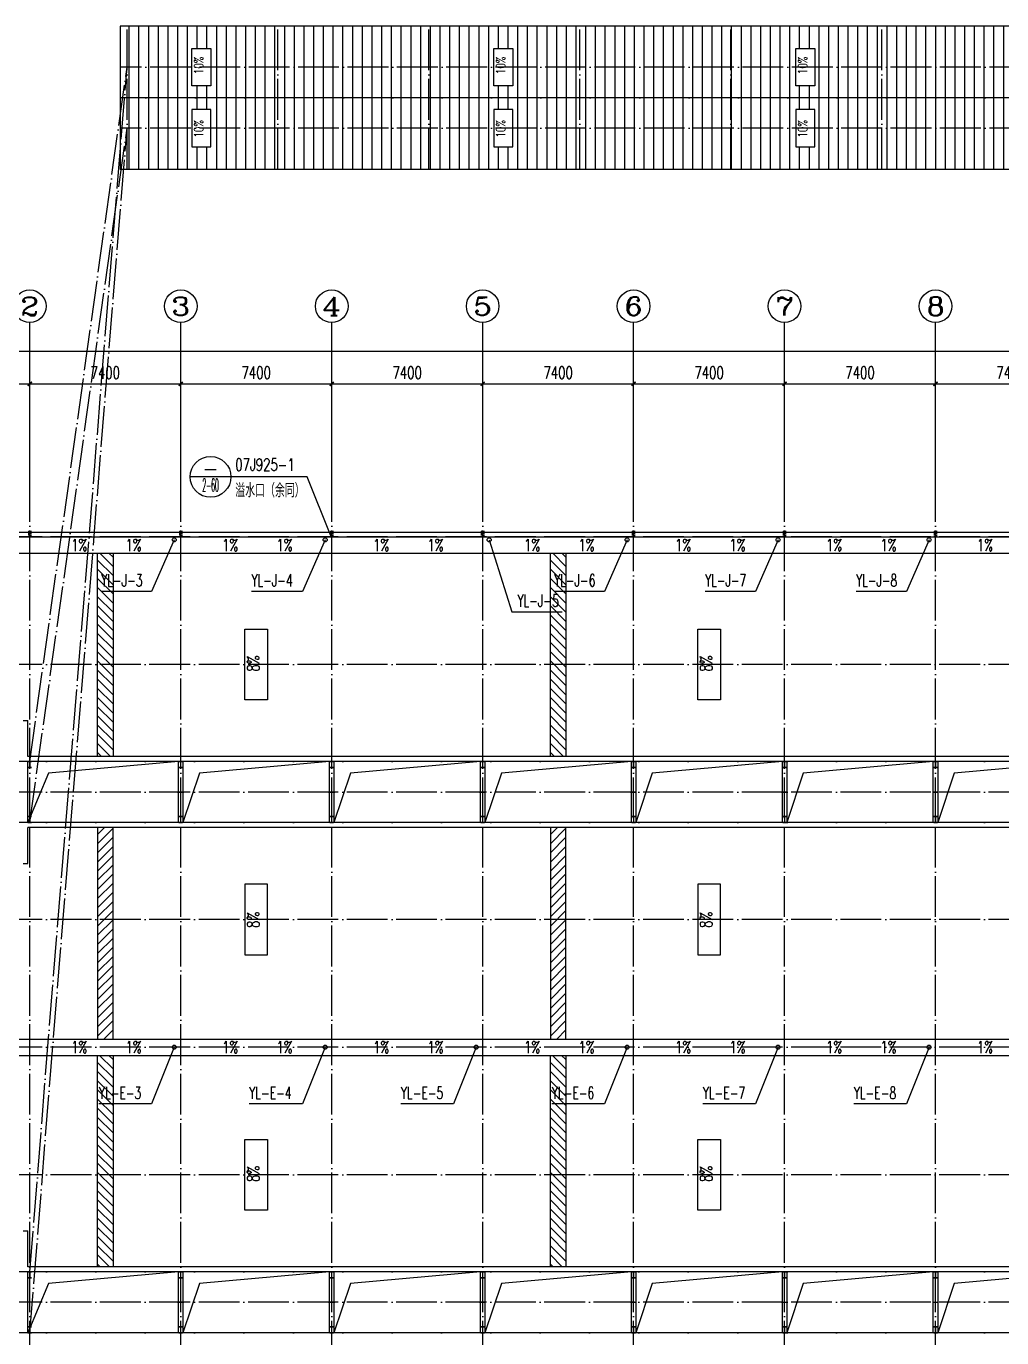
# Model space of a CAD drawing. Extents: x 13158459 to 15902229, y -1299598 to 28366.
# Drawn here: x 13923834 to 13971654, y -526480 to -462223 of the extents above; entities that cross this region are included whole.
import ezdxf
from ezdxf.enums import TextEntityAlignment as Align

# ---------------------------------------------------------------- set-up
doc = ezdxf.new("R2010")
doc.units = 0
doc.header["$LTSCALE"] = 1000
doc.header["$MEASUREMENT"] = 0
doc.linetypes.add('DASH', pattern=[0.35, 0.25, -0.1])
doc.linetypes.add('DOTE', pattern=[2.42, 2, -0.2, 0.02, -0.2])
for name, color, linetype in [('AXIS', 3, 'Continuous'), ('AXIS_TEXT', 7, 'Continuous'), ('COLUMN', 2, 'Continuous'), ('DIM_IDEN', 3, 'Continuous'), ('DIM_SYMB', 3, 'Continuous'), ('DIM_雨水', 3, 'Continuous'), ('DOTE', 8, 'DOTE'), ('PUB_DIM', 3, 'Continuous'), ('PUB_TEXT', 7, 'Continuous'), ('TWT_TEXT', 7, 'Continuous'), ('VPIPE-雨水', 4, 'Continuous'), ('WALL-PARAPET', 6, 'Continuous'), ('填充', 251, 'Continuous'), ('采光带', 4, 'Continuous')]:
    doc.layers.add(name, color=color, linetype=linetype)
doc.styles.add('_TCH_AXIS', font='COMPLEX', dxfattribs={"bigfont": 'GBCBIG'})
doc.styles.add('_TCH_DIM', font='SIMPLEX', dxfattribs={"bigfont": 'GBCBIG'})
doc.styles.add('_TCH_DIM_T3', font='SIMPLEX', dxfattribs={"width": 0.705882, "bigfont": 'GBCBIG'})
doc.styles.add('_TCH_LABEL', font='COMPLEX', dxfattribs={"bigfont": 'GBCBIG'})
doc.styles.add('_TWT_SERIAL', font='COMPLEX', dxfattribs={"width": 0.8, "height": 3, "bigfont": 'HZTXT'})
doc.styles.add('COMPLEX', font='COMPLEX')
doc.dimstyles.new('_TCH_ARCH&&200', dxfattribs={"dimtxt": 595, "dimasz": 200, "dimexe": 500, "dimexo": 600, "dimgap": 252.5, "dimtad": 1, "dimdec": 0, "dimzin": 0, "dimdsep": 46, "dimtxsty": '_TCH_DIM_T3', "dimblk": 'ARCHTICK', "dimcen": 0.09, "dimclrt": 7, "dimazin": 2, "dimtfac": 1, "dimtdec": 0, "dimtix": 1, "dimtmove": 2, "dimatfit": 3, "dimfxl": 0, "dimtolj": 1, "dimtzin": 0, "dimarcsym": 0})

# ---------------------------------------------------------------- blocks, each defined once
blk = doc.blocks.new('A$C0FCD69EC')
at = {"layer": 'COLUMN'}
blk.add_hatch(color=256, dxfattribs=at).paths.add_polyline_path([(300, 180), (294, 180), (294, 94), (6, 94), (6, 180), (0, 180), (0, 0), (6, 0), (6, 86), (294, 86), (294, 0), (300, 0)])
blk.add_lwpolyline([(300, 0), (294, 0), (294, 86), (6, 86), (6, 0), (0, 0), (0, 180), (6, 180), (6, 94), (294, 94), (294, 180), (300, 180)], close=True, dxfattribs=at)
blk = doc.blocks.new('A$C22C4548D')
blk.add_line((0, 10), (300, 10))
blk.add_lwpolyline([(30, 20), (270, 20), (270, 0), (30, 0)], close=True)
blk = doc.blocks.new('_AXISO')
blk.add_circle((0, 0), 0.5)
at = {"layer": 'AXIS_TEXT', "style": 'COMPLEX', "width": 1.041667}
blk.add_attdef('A', text='', height=0.56, dxfattribs=at).set_placement((-0.25, -0.28), (0.25, -0.28), align=Align.FIT)
blk = doc.blocks.new('_ArchTick')
at = {"color": 0, "linetype": 'ByBlock', "const_width": 0.4}
blk.add_lwpolyline([(-0.5, -0.5), (0.5, 0.5)], dxfattribs=at)
blk = doc.blocks.new('*D310')
at = {"layer": 'AXIS', "color": 0, "lineweight": -2}
for p, q in [((13916368, -484143), (13916368, -477643)), ((14079648, -484143), (14079648, -477643)), ((13916368, -478143), (14079648, -478143))]:
    blk.add_line(p, q, dxfattribs=at)
at = {"layer": 'Defpoints', "color": 0}
for p in [(14079648, -478143), (13916368, -484743), (14079648, -484743)]:
    blk.add_point(p, dxfattribs=at)
at = {"layer": 'AXIS', "color": 0, "lineweight": -2, "xscale": 200, "yscale": 200, "zscale": 200, "rotation": 180}
blk.add_blockref('_ArchTick', (13916368, -478143), dxfattribs=at)
at = {"layer": 'AXIS', "color": 0, "lineweight": -2, "xscale": 200, "yscale": 200, "zscale": 200}
blk.add_blockref('_ArchTick', (14079648, -478143), dxfattribs=at)
at = {"layer": 'AXIS', "color": 7, "insert": (13998008, -477593), "char_height": 595, "attachment_point": 5, "style": '_TCH_DIM_T3'}
blk.add_mtext('\\A1;163280', dxfattribs=at)
blk = doc.blocks.new('*D312')
at = {"layer": 'AXIS', "color": 0, "lineweight": -2}
for p, q in [((13916608, -484143), (13916608, -479243)), ((13924008, -484143), (13924008, -479243)), ((13916608, -479743), (13924008, -479743))]:
    blk.add_line(p, q, dxfattribs=at)
at = {"layer": 'Defpoints', "color": 0}
for p in [(13924008, -479743), (13916608, -484743), (13924008, -484743)]:
    blk.add_point(p, dxfattribs=at)
at = {"layer": 'AXIS', "color": 0, "lineweight": -2, "xscale": 200, "yscale": 200, "zscale": 200, "rotation": 180}
blk.add_blockref('_ArchTick', (13916608, -479743), dxfattribs=at)
at = {"layer": 'AXIS', "color": 0, "lineweight": -2, "xscale": 200, "yscale": 200, "zscale": 200}
blk.add_blockref('_ArchTick', (13924008, -479743), dxfattribs=at)
at = {"layer": 'AXIS', "color": 7, "insert": (13920308, -479193), "char_height": 595, "attachment_point": 5, "style": '_TCH_DIM_T3'}
blk.add_mtext('\\A1;7400', dxfattribs=at)
blk = doc.blocks.new('*D313')
at = {"layer": 'AXIS', "color": 0, "lineweight": -2}
for p, q in [((13924008, -484143), (13924008, -479243)), ((13931408, -484143), (13931408, -479243)), ((13924008, -479743), (13931408, -479743))]:
    blk.add_line(p, q, dxfattribs=at)
at = {"layer": 'Defpoints', "color": 0}
for p in [(13931408, -479743), (13924008, -484743), (13931408, -484743)]:
    blk.add_point(p, dxfattribs=at)
at = {"layer": 'AXIS', "color": 0, "lineweight": -2, "xscale": 200, "yscale": 200, "zscale": 200, "rotation": 180}
blk.add_blockref('_ArchTick', (13924008, -479743), dxfattribs=at)
at = {"layer": 'AXIS', "color": 0, "lineweight": -2, "xscale": 200, "yscale": 200, "zscale": 200}
blk.add_blockref('_ArchTick', (13931408, -479743), dxfattribs=at)
at = {"layer": 'AXIS', "color": 7, "insert": (13927708, -479193), "char_height": 595, "attachment_point": 5, "style": '_TCH_DIM_T3'}
blk.add_mtext('\\A1;7400', dxfattribs=at)
blk = doc.blocks.new('*D314')
at = {"layer": 'AXIS', "color": 0, "lineweight": -2}
for p, q in [((13931408, -484143), (13931408, -479243)), ((13938808, -484143), (13938808, -479243)), ((13931408, -479743), (13938808, -479743))]:
    blk.add_line(p, q, dxfattribs=at)
at = {"layer": 'Defpoints', "color": 0}
for p in [(13938808, -479743), (13931408, -484743), (13938808, -484743)]:
    blk.add_point(p, dxfattribs=at)
at = {"layer": 'AXIS', "color": 0, "lineweight": -2, "xscale": 200, "yscale": 200, "zscale": 200, "rotation": 180}
blk.add_blockref('_ArchTick', (13931408, -479743), dxfattribs=at)
at = {"layer": 'AXIS', "color": 0, "lineweight": -2, "xscale": 200, "yscale": 200, "zscale": 200}
blk.add_blockref('_ArchTick', (13938808, -479743), dxfattribs=at)
at = {"layer": 'AXIS', "color": 7, "insert": (13935108, -479193), "char_height": 595, "attachment_point": 5, "style": '_TCH_DIM_T3'}
blk.add_mtext('\\A1;7400', dxfattribs=at)
blk = doc.blocks.new('*D315')
at = {"layer": 'AXIS', "color": 0, "lineweight": -2}
for p, q in [((13938808, -484143), (13938808, -479243)), ((13946208, -484143), (13946208, -479243)), ((13938808, -479743), (13946208, -479743))]:
    blk.add_line(p, q, dxfattribs=at)
at = {"layer": 'Defpoints', "color": 0}
for p in [(13946208, -479743), (13938808, -484743), (13946208, -484743)]:
    blk.add_point(p, dxfattribs=at)
at = {"layer": 'AXIS', "color": 0, "lineweight": -2, "xscale": 200, "yscale": 200, "zscale": 200, "rotation": 180}
blk.add_blockref('_ArchTick', (13938808, -479743), dxfattribs=at)
at = {"layer": 'AXIS', "color": 0, "lineweight": -2, "xscale": 200, "yscale": 200, "zscale": 200}
blk.add_blockref('_ArchTick', (13946208, -479743), dxfattribs=at)
at = {"layer": 'AXIS', "color": 7, "insert": (13942508, -479193), "char_height": 595, "attachment_point": 5, "style": '_TCH_DIM_T3'}
blk.add_mtext('\\A1;7400', dxfattribs=at)
blk = doc.blocks.new('*D316')
at = {"layer": 'AXIS', "color": 0, "lineweight": -2}
for p, q in [((13946208, -484143), (13946208, -479243)), ((13953608, -484143), (13953608, -479243)), ((13946208, -479743), (13953608, -479743))]:
    blk.add_line(p, q, dxfattribs=at)
at = {"layer": 'Defpoints', "color": 0}
for p in [(13953608, -479743), (13946208, -484743), (13953608, -484743)]:
    blk.add_point(p, dxfattribs=at)
at = {"layer": 'AXIS', "color": 0, "lineweight": -2, "xscale": 200, "yscale": 200, "zscale": 200, "rotation": 180}
blk.add_blockref('_ArchTick', (13946208, -479743), dxfattribs=at)
at = {"layer": 'AXIS', "color": 0, "lineweight": -2, "xscale": 200, "yscale": 200, "zscale": 200}
blk.add_blockref('_ArchTick', (13953608, -479743), dxfattribs=at)
at = {"layer": 'AXIS', "color": 7, "insert": (13949908, -479193), "char_height": 595, "attachment_point": 5, "style": '_TCH_DIM_T3'}
blk.add_mtext('\\A1;7400', dxfattribs=at)
blk = doc.blocks.new('*D317')
at = {"layer": 'AXIS', "color": 0, "lineweight": -2}
for p, q in [((13953608, -484143), (13953608, -479243)), ((13961008, -484143), (13961008, -479243)), ((13953608, -479743), (13961008, -479743))]:
    blk.add_line(p, q, dxfattribs=at)
at = {"layer": 'Defpoints', "color": 0}
for p in [(13961008, -479743), (13953608, -484743), (13961008, -484743)]:
    blk.add_point(p, dxfattribs=at)
at = {"layer": 'AXIS', "color": 0, "lineweight": -2, "xscale": 200, "yscale": 200, "zscale": 200, "rotation": 180}
blk.add_blockref('_ArchTick', (13953608, -479743), dxfattribs=at)
at = {"layer": 'AXIS', "color": 0, "lineweight": -2, "xscale": 200, "yscale": 200, "zscale": 200}
blk.add_blockref('_ArchTick', (13961008, -479743), dxfattribs=at)
at = {"layer": 'AXIS', "color": 7, "insert": (13957308, -479193), "char_height": 595, "attachment_point": 5, "style": '_TCH_DIM_T3'}
blk.add_mtext('\\A1;7400', dxfattribs=at)
blk = doc.blocks.new('*D318')
at = {"layer": 'AXIS', "color": 0, "lineweight": -2}
for p, q in [((13961008, -484143), (13961008, -479243)), ((13968408, -484143), (13968408, -479243)), ((13961008, -479743), (13968408, -479743))]:
    blk.add_line(p, q, dxfattribs=at)
at = {"layer": 'Defpoints', "color": 0}
for p in [(13968408, -479743), (13961008, -484743), (13968408, -484743)]:
    blk.add_point(p, dxfattribs=at)
at = {"layer": 'AXIS', "color": 0, "lineweight": -2, "xscale": 200, "yscale": 200, "zscale": 200, "rotation": 180}
blk.add_blockref('_ArchTick', (13961008, -479743), dxfattribs=at)
at = {"layer": 'AXIS', "color": 0, "lineweight": -2, "xscale": 200, "yscale": 200, "zscale": 200}
blk.add_blockref('_ArchTick', (13968408, -479743), dxfattribs=at)
at = {"layer": 'AXIS', "color": 7, "insert": (13964708, -479193), "char_height": 595, "attachment_point": 5, "style": '_TCH_DIM_T3'}
blk.add_mtext('\\A1;7400', dxfattribs=at)
blk = doc.blocks.new('*D319')
at = {"layer": 'AXIS', "color": 0, "lineweight": -2}
for p, q in [((13968408, -484143), (13968408, -479243)), ((13975808, -484143), (13975808, -479243)), ((13968408, -479743), (13975808, -479743))]:
    blk.add_line(p, q, dxfattribs=at)
at = {"layer": 'Defpoints', "color": 0}
for p in [(13975808, -479743), (13968408, -484743), (13975808, -484743)]:
    blk.add_point(p, dxfattribs=at)
at = {"layer": 'AXIS', "color": 0, "lineweight": -2, "xscale": 200, "yscale": 200, "zscale": 200, "rotation": 180}
blk.add_blockref('_ArchTick', (13968408, -479743), dxfattribs=at)
at = {"layer": 'AXIS', "color": 0, "lineweight": -2, "xscale": 200, "yscale": 200, "zscale": 200}
blk.add_blockref('_ArchTick', (13975808, -479743), dxfattribs=at)
at = {"layer": 'AXIS', "color": 7, "insert": (13972108, -479193), "char_height": 595, "attachment_point": 5, "style": '_TCH_DIM_T3'}
blk.add_mtext('\\A1;7400', dxfattribs=at)

msp = doc.modelspace()

# ---------------------------------------------------------------- hatches: boundary and pattern name
at = {"layer": '填充', "ltscale": 0.5}
h = msp.add_hatch(dxfattribs=at)
h.set_pattern_fill('ANSI31', color=256, scale=300, angle=45, style=0)
h.set_pattern_definition([(90, (0, 0), (-476.25, 9e-14), [])])
h.paths.add_polyline_path([(14077105, -462222.9), (13928445, -462222.9), (13928445, -465722.9), (14077105, -465722.9)])
h.paths.add_polyline_path([(13977291.5, -465135.4), (13976358.5, -465135.4), (13976358.5, -463310.4), (13977291.5, -463310.4)], flags=16)
h.paths.add_polyline_path([(13991158.5, -463310.4), (13992091.5, -463310.4), (13992091.5, -465135.4), (13991158.5, -465135.4)], flags=16)
h.paths.add_polyline_path([(13962491.5, -465135.4), (13961558.5, -465135.4), (13961558.5, -463310.4), (13962491.5, -463310.4)], flags=16)
h.paths.add_polyline_path([(14005958.5, -463310.4), (14006891.5, -463310.4), (14006891.5, -465135.4), (14005958.5, -465135.4)], flags=16)
h.paths.add_polyline_path([(13947691.5, -465135.4), (13946758.5, -465135.4), (13946758.5, -463310.4), (13947691.5, -463310.4)], flags=16)
h.paths.add_polyline_path([(14020758.5, -463310.4), (14021691.5, -463310.4), (14021691.5, -465135.4), (14020758.5, -465135.4)], flags=16)
h.paths.add_polyline_path([(13932891.5, -465135.4), (13931958.5, -465135.4), (13931958.5, -463310.4), (13932891.5, -463310.4)], flags=16)
h.paths.add_polyline_path([(14035558.5, -463310.4), (14036491.5, -463310.4), (14036491.5, -465135.4), (14035558.5, -465135.4)], flags=16)
h.paths.add_polyline_path([(14050358.5, -463310.4), (14051291.5, -463310.4), (14051291.5, -465135.4), (14050358.5, -465135.4)], flags=16)
h.paths.add_polyline_path([(14065158.5, -463310.4), (14066091.5, -463310.4), (14066091.5, -465135.4), (14065158.5, -465135.4)], flags=16)
h.paths.add_polyline_path([(14077105, -465722.9), (13928445, -465722.9), (13928445, -469222.9), (14077105, -469222.9)])
h.paths.add_polyline_path([(13977291.5, -468135.4), (13976358.5, -468135.4), (13976358.5, -466310.4), (13977291.5, -466310.4)], flags=16)
h.paths.add_polyline_path([(13991158.5, -466310.4), (13992091.5, -466310.4), (13992091.5, -468135.4), (13991158.5, -468135.4)], flags=16)
h.paths.add_polyline_path([(13962491.5, -468135.4), (13961558.5, -468135.4), (13961558.5, -466310.4), (13962491.5, -466310.4)], flags=16)
h.paths.add_polyline_path([(14005958.5, -466310.4), (14006891.5, -466310.4), (14006891.5, -468135.4), (14005958.5, -468135.4)], flags=16)
h.paths.add_polyline_path([(13947691.5, -468135.4), (13946758.5, -468135.4), (13946758.5, -466310.4), (13947691.5, -466310.4)], flags=16)
h.paths.add_polyline_path([(14020758.5, -466310.4), (14021691.5, -466310.4), (14021691.5, -468135.4), (14020758.5, -468135.4)], flags=16)
h.paths.add_polyline_path([(13932891.5, -468135.4), (13931958.5, -468135.4), (13931958.5, -466310.4), (13932891.5, -466310.4)], flags=16)
h.paths.add_polyline_path([(14035558.5, -466310.4), (14036491.5, -466310.4), (14036491.5, -468135.4), (14035558.5, -468135.4)], flags=16)
h.paths.add_polyline_path([(14050358.5, -466310.4), (14051291.5, -466310.4), (14051291.5, -468135.4), (14050358.5, -468135.4)], flags=16)
h.paths.add_polyline_path([(14065158.5, -466310.4), (14066091.5, -466310.4), (14066091.5, -468135.4), (14065158.5, -468135.4)], flags=16)
h.paths.add_polyline_path([(13977023.5, -464685.5), (13977023.5, -463652.3), (13976354.2, -463652.3), (13976354.2, -464685.5)], flags=24)
h.paths.add_polyline_path([(13962223.5, -464685.5), (13962223.5, -463652.3), (13961554.2, -463652.3), (13961554.2, -464685.5)], flags=24)
h.paths.add_polyline_path([(13991823.5, -464685.5), (13991823.5, -463652.3), (13991154.2, -463652.3), (13991154.2, -464685.5)], flags=24)
h.paths.add_polyline_path([(14006623.5, -464685.5), (14006623.5, -463652.3), (14005954.2, -463652.3), (14005954.2, -464685.5)], flags=24)
h.paths.add_polyline_path([(13977023.5, -467793.5), (13977023.5, -466760.3), (13976354.2, -466760.3), (13976354.2, -467793.5)], flags=24)
h.paths.add_polyline_path([(13962223.5, -467793.5), (13962223.5, -466760.3), (13961554.2, -466760.3), (13961554.2, -467793.5)], flags=24)
h.paths.add_polyline_path([(13991823.5, -467793.5), (13991823.5, -466760.3), (13991154.2, -466760.3), (13991154.2, -467793.5)], flags=24)
h.paths.add_polyline_path([(14006623.5, -467793.5), (14006623.5, -466760.3), (14005954.2, -466760.3), (14005954.2, -467793.5)], flags=24)
at = {"layer": '采光带'}
h = msp.add_hatch(dxfattribs=at)
h.set_pattern_fill('ANSI31', color=8, scale=200, style=0)
h.set_pattern_definition([(315, (4881139.14, -722835.24), (-224.506403, -224.506403), [])])
h.paths.add_polyline_path([(13928088, -488043.1), (13928088, -498003.1), (13927328, -498003.1), (13927328, -488043.1)])
h = msp.add_hatch(dxfattribs=at)
h.set_pattern_fill('ANSI31', color=8, scale=200, style=0)
h.set_pattern_definition([(315, (4903339.14, -722835.24), (-224.506403, -224.506403), [])])
h.paths.add_polyline_path([(13950288, -488043.1), (13950288, -498003.1), (13949528, -498003.1), (13949528, -488043.1)])
h = msp.add_hatch(dxfattribs=at)
h.set_pattern_fill('ANSI31', color=8, scale=200, style=0)
h.set_pattern_definition([(45, (4881139.14, -274550.9), (-224.506403, 224.506403), [])])
h.paths.add_polyline_path([(13928088, -511843.1), (13928088, -501483.1), (13927328, -501483.1), (13927328, -511843.1)])
h = msp.add_hatch(dxfattribs=at)
h.set_pattern_fill('ANSI31', color=8, scale=200, style=0)
h.set_pattern_definition([(45, (4903339.14, -274550.9), (-224.506403, 224.506403), [])])
h.paths.add_polyline_path([(13950288, -511843.1), (13950288, -501483.1), (13949528, -501483.1), (13949528, -511843.1)])
h = msp.add_hatch(dxfattribs=at)
h.set_pattern_fill('ANSI31', color=8, scale=200, style=0)
h.set_pattern_definition([(315, (4881139.14, -747895.24), (-224.506403, -224.506403), [])])
h.paths.add_polyline_path([(13928088, -512643.1), (13928088, -523003.1), (13927328, -523003.1), (13927328, -512643.1)])
h = msp.add_hatch(dxfattribs=at)
h.set_pattern_fill('ANSI31', color=8, scale=200, style=0)
h.set_pattern_definition([(315, (4903339.14, -747895.24), (-224.506403, -224.506403), [])])
h.paths.add_polyline_path([(13950288, -512643.1), (13950288, -523003.1), (13949528, -523003.1), (13949528, -512643.1)])

# ---------------------------------------------------------------- linework, layer by layer
at = {"ltscale": 0.5}
for p, q in [((13916608, -488043.1), (14079408, -488043.1)), ((13916608, -511843.1), (14079408, -511843.1)), ((13916608, -512643.1), (14079408, -512643.1))]:
    msp.add_line(p, q, dxfattribs=at)
for points in [[(13928445, -469222.9), (14077105, -469222.9), (14077105, -462222.9), (13928445, -462222.9)], [(13934554, -491764.6), (13935661.9, -491764.6), (13935661.9, -495221.6), (13934554, -495221.6)], [(13956754, -491764.6), (13957861.9, -491764.6), (13957861.9, -495221.6), (13956754, -495221.6)], [(13931298, -501243.1), (13931298, -498243.1), (13931518, -498243.1), (13931518, -501243.1)], [(13938698, -501243.1), (13938698, -498243.1), (13938918, -498243.1), (13938918, -501243.1)], [(13946098, -501243.1), (13946098, -498243.1), (13946318, -498243.1), (13946318, -501243.1)], [(13953498, -501243.1), (13953498, -498243.1), (13953718, -498243.1), (13953718, -501243.1)], [(13960898, -501243.1), (13960898, -498243.1), (13961118, -498243.1), (13961118, -501243.1)], [(13968298, -501243.1), (13968298, -498243.1), (13968518, -498243.1), (13968518, -501243.1)], [(13934554, -507721.6), (13935661.9, -507721.6), (13935661.9, -504264.6), (13934554, -504264.6)], [(13956754, -507721.6), (13957861.9, -507721.6), (13957861.9, -504264.6), (13956754, -504264.6)], [(13934554, -516764.6), (13935661.9, -516764.6), (13935661.9, -520221.6), (13934554, -520221.6)], [(13956754, -516764.6), (13957861.9, -516764.6), (13957861.9, -520221.6), (13956754, -520221.6)], [(13931298, -526243.1), (13931298, -523243.1), (13931518, -523243.1), (13931518, -526243.1)], [(13938698, -526243.1), (13938698, -523243.1), (13938918, -523243.1), (13938918, -526243.1)], [(13946098, -526243.1), (13946098, -523243.1), (13946318, -523243.1), (13946318, -526243.1)], [(13953498, -526243.1), (13953498, -523243.1), (13953718, -523243.1), (13953718, -526243.1)], [(13960898, -526243.1), (13960898, -523243.1), (13961118, -523243.1), (13961118, -526243.1)], [(13968298, -526243.1), (13968298, -523243.1), (13968518, -523243.1), (13968518, -526243.1)]]:
    msp.add_lwpolyline(points, close=True)
for points in [[(13932891.5, -465135.4), (13931958.5, -465135.4), (13931958.5, -463310.4), (13932891.5, -463310.4)], [(13947691.5, -465135.4), (13946758.5, -465135.4), (13946758.5, -463310.4), (13947691.5, -463310.4)], [(13962491.5, -465135.4), (13961558.5, -465135.4), (13961558.5, -463310.4), (13962491.5, -463310.4)], [(13932891.5, -466310.4), (13931958.5, -466310.4), (13931958.5, -468135.4), (13932891.5, -468135.4)], [(13947691.5, -466310.4), (13946758.5, -466310.4), (13946758.5, -468135.4), (13947691.5, -468135.4)], [(13962491.5, -466310.4), (13961558.5, -466310.4), (13961558.5, -468135.4), (13962491.5, -468135.4)], [(13916368, -487003.1), (14079648, -487003.1), (14079648, -537483.1), (13916368, -537483.1)], [(13916608, -487243.1), (14079408, -487243.1), (14079408, -537243.1), (13916608, -537243.1)]]:
    msp.add_lwpolyline(points, close=True, dxfattribs=at)
at = {"ltscale": 0.5, "const_width": 50}
msp.add_lwpolyline([(13928445, -465722.9), (14077105, -465722.9)], dxfattribs=at)
at = {"linetype": 'DASH', "ltscale": 0.3}
for points in [[(13924058, -487243.1), (13923958, -487243.1), (13923958, -486943.1), (13924058, -486943.1)], [(13931458, -487243.1), (13931358, -487243.1), (13931358, -486943.1), (13931458, -486943.1)], [(13938858, -487243.1), (13938758, -487243.1), (13938758, -486943.1), (13938858, -486943.1)], [(13946258, -487243.1), (13946158, -487243.1), (13946158, -486943.1), (13946258, -486943.1)], [(13953658, -487243.1), (13953558, -487243.1), (13953558, -486943.1), (13953658, -486943.1)], [(13961058, -487243.1), (13960958, -487243.1), (13960958, -486943.1), (13961058, -486943.1)], [(13968458, -487243.1), (13968358, -487243.1), (13968358, -486943.1), (13968458, -486943.1)]]:
    msp.add_lwpolyline(points, close=True, dxfattribs=at)
for points in [[(13931298, -498243.1), (13924923.9, -498813.7), (13923918, -501243.1)], [(13938698, -498243.1), (13932323.9, -498813.7), (13931518, -501243.1)], [(13946098, -498243.1), (13939723.9, -498813.7), (13938918, -501243.1)], [(13953498, -498243.1), (13947123.9, -498813.7), (13946318, -501243.1)], [(13960898, -498243.1), (13954523.9, -498813.7), (13953718, -501243.1)], [(13968298, -498243.1), (13961923.9, -498813.7), (13961118, -501243.1)], [(13975698, -498243.1), (13969323.9, -498813.7), (13968518, -501243.1)], [(13931298, -523243.1), (13924923.9, -523813.7), (13923918, -526243.1)], [(13938698, -523243.1), (13932323.9, -523813.7), (13931518, -526243.1)], [(13946098, -523243.1), (13939723.9, -523813.7), (13938918, -526243.1)], [(13953498, -523243.1), (13947123.9, -523813.7), (13946318, -526243.1)], [(13960898, -523243.1), (13954523.9, -523813.7), (13953718, -526243.1)], [(13968298, -523243.1), (13961923.9, -523813.7), (13961118, -526243.1)], [(13975698, -523243.1), (13969323.9, -523813.7), (13968518, -526243.1)]]:
    msp.add_lwpolyline(points)
at = {"layer": 'AXIS'}
for p, q in [((13924008, -484743.1), (13924008, -476743.1)), ((13931408, -484743.1), (13931408, -476743.1)), ((13938808, -484743.1), (13938808, -476743.1)), ((13946208, -484743.1), (13946208, -476743.1)), ((13953608, -484743.1), (13953608, -476743.1)), ((13961008, -484743.1), (13961008, -476743.1)), ((13968408, -484743.1), (13968408, -476743.1))]:
    msp.add_line(p, q, dxfattribs=at)
at = {"layer": 'DIM_IDEN', "color": 0}
for p, q in [((13933870.5, -484301.9), (13931870.5, -484301.9)), ((13937600.3, -484301.9), (13933870.5, -484301.9)), ((13938758, -487193.1), (13937600.3, -484301.9))]:
    msp.add_line(p, q, dxfattribs=at)
for centre, radius in [((13932870.5, -484301.9), 1000), ((13938758, -487193.1), 0)]:
    msp.add_circle(centre, radius, dxfattribs=at)
at = {"layer": 'DIM_SYMB'}
for points in [[(13932669.5, -464918.9, 0, 0, 0), (13932669.5, -463868.9, 120, 0, 0), (13932669.5, -463418.9, 0, 0, 0)], [(13947469.5, -464918.9, 0, 0, 0), (13947469.5, -463868.9, 120, 0, 0), (13947469.5, -463418.9, 0, 0, 0)], [(13962269.5, -464918.9, 0, 0, 0), (13962269.5, -463868.9, 120, 0, 0), (13962269.5, -463418.9, 0, 0, 0)], [(13932669.5, -466526.9, 0, 0, 0), (13932669.5, -467576.9, 120, 0, 0), (13932669.5, -468026.9, 0, 0, 0)], [(13947469.5, -466526.9, 0, 0, 0), (13947469.5, -467576.9, 120, 0, 0), (13947469.5, -468026.9, 0, 0, 0)], [(13962269.5, -466526.9, 0, 0, 0), (13962269.5, -467576.9, 120, 0, 0), (13962269.5, -468026.9, 0, 0, 0)], [(13925825.6, -487643.1, 0, 0, 0), (13924910.7, -487643.1, 160, 0, 0), (13924310.7, -487643.1, 0, 0, 0)], [(13929590.4, -487643.1, 0, 0, 0), (13930505.3, -487643.1, 160, 0, 0), (13931105.3, -487643.1, 0, 0, 0)], [(13933225.6, -487643.1, 0, 0, 0), (13932310.7, -487643.1, 160, 0, 0), (13931710.7, -487643.1, 0, 0, 0)], [(13936990.4, -487643.1, 0, 0, 0), (13937905.3, -487643.1, 160, 0, 0), (13938505.3, -487643.1, 0, 0, 0)], [(13940625.6, -487643.1, 0, 0, 0), (13939710.7, -487643.1, 160, 0, 0), (13939110.7, -487643.1, 0, 0, 0)], [(13944390.4, -487643.1, 0, 0, 0), (13945305.3, -487643.1, 160, 0, 0), (13945905.3, -487643.1, 0, 0, 0)], [(13948025.6, -487643.1, 0, 0, 0), (13947110.7, -487643.1, 160, 0, 0), (13946510.7, -487643.1, 0, 0, 0)], [(13951790.4, -487643.1, 0, 0, 0), (13952705.3, -487643.1, 160, 0, 0), (13953305.3, -487643.1, 0, 0, 0)], [(13955425.6, -487643.1, 0, 0, 0), (13954510.7, -487643.1, 160, 0, 0), (13953910.7, -487643.1, 0, 0, 0)], [(13959190.4, -487643.1, 0, 0, 0), (13960105.3, -487643.1, 160, 0, 0), (13960705.3, -487643.1, 0, 0, 0)], [(13962825.6, -487643.1, 0, 0, 0), (13961910.7, -487643.1, 160, 0, 0), (13961310.7, -487643.1, 0, 0, 0)], [(13966590.4, -487643.1, 0, 0, 0), (13967505.3, -487643.1, 160, 0, 0), (13968105.3, -487643.1, 0, 0, 0)], [(13970225.6, -487643.1, 0, 0, 0), (13969310.7, -487643.1, 160, 0, 0), (13968710.7, -487643.1, 0, 0, 0)], [(13925825.6, -512243.1, 0, 0, 0), (13924910.7, -512243.1, 160, 0, 0), (13924310.7, -512243.1, 0, 0, 0)], [(13929590.4, -512243.1, 0, 0, 0), (13930505.3, -512243.1, 160, 0, 0), (13931105.3, -512243.1, 0, 0, 0)], [(13933225.6, -512243.1, 0, 0, 0), (13932310.7, -512243.1, 160, 0, 0), (13931710.7, -512243.1, 0, 0, 0)], [(13936990.4, -512243.1, 0, 0, 0), (13937905.3, -512243.1, 160, 0, 0), (13938505.3, -512243.1, 0, 0, 0)], [(13940625.6, -512243.1, 0, 0, 0), (13939710.7, -512243.1, 160, 0, 0), (13939110.7, -512243.1, 0, 0, 0)], [(13944390.4, -512243.1, 0, 0, 0), (13945305.3, -512243.1, 160, 0, 0), (13945905.3, -512243.1, 0, 0, 0)], [(13948025.6, -512243.1, 0, 0, 0), (13947110.7, -512243.1, 160, 0, 0), (13946510.7, -512243.1, 0, 0, 0)], [(13951790.4, -512243.1, 0, 0, 0), (13952705.3, -512243.1, 160, 0, 0), (13953305.3, -512243.1, 0, 0, 0)], [(13955425.6, -512243.1, 0, 0, 0), (13954510.7, -512243.1, 160, 0, 0), (13953910.7, -512243.1, 0, 0, 0)], [(13959190.4, -512243.1, 0, 0, 0), (13960105.3, -512243.1, 160, 0, 0), (13960705.3, -512243.1, 0, 0, 0)], [(13962825.6, -512243.1, 0, 0, 0), (13961910.7, -512243.1, 160, 0, 0), (13961310.7, -512243.1, 0, 0, 0)], [(13966590.4, -512243.1, 0, 0, 0), (13967505.3, -512243.1, 160, 0, 0), (13968105.3, -512243.1, 0, 0, 0)], [(13970225.6, -512243.1, 0, 0, 0), (13969310.7, -512243.1, 160, 0, 0), (13968710.7, -512243.1, 0, 0, 0)]]:
    msp.add_lwpolyline(points, format="xyseb", dxfattribs=at)
at = {"layer": 'DIM_雨水'}
for p, q in [((13931088.4, -487387.1), (13929978.4, -489915.5)), ((13938488.4, -487387.1), (13937378.4, -489915.5)), ((13946527.5, -487387.1), (13947637.6, -490909.3)), ((13953288.4, -487387.1), (13952178.4, -489915.5)), ((13960688.4, -487387.1), (13959578.4, -489915.5)), ((13968088.4, -487387.1), (13966978.4, -489915.5)), ((13929978.4, -489915.5), (13927508.1, -489915.5)), ((13937378.4, -489915.5), (13934872.2, -489915.5)), ((13952178.4, -489915.5), (13949708.1, -489915.5)), ((13959578.4, -489915.5), (13957108.1, -489915.5)), ((13966978.4, -489915.5), (13964508.1, -489915.5)), ((13947637.6, -490909.3), (13950107.9, -490909.3)), ((13931088.4, -512243.1, 3000), (13929978.4, -515020.2, 3000)), ((13938488.4, -512243.1, 3000), (13937378.4, -515020.2, 3000)), ((13945888.4, -512243.1, 3000), (13944778.4, -515020.2, 3000)), ((13953288.4, -512243.1, 3000), (13952178.4, -515020.2, 3000)), ((13960688.4, -512243.1, 3000), (13959578.4, -515020.2, 3000)), ((13968088.4, -512243.1, 3000), (13966978.4, -515020.2, 3000)), ((13929978.4, -515020.2, 3000), (13927400.3, -515020.2, 3000)), ((13937378.4, -515020.2, 3000), (13934764.2, -515020.2, 3000)), ((13944778.4, -515020.2, 3000), (13942200.3, -515020.2, 3000)), ((13952178.4, -515020.2, 3000), (13949600.3, -515020.2, 3000)), ((13959578.4, -515020.2, 3000), (13957000.3, -515020.2, 3000)), ((13966978.4, -515020.2, 3000), (13964400.3, -515020.2, 3000))]:
    msp.add_line(p, q, dxfattribs=at)
at = {"layer": 'DOTE'}
for p, q in [((13928775, -469222.9), (13928775, -462222.9)), ((13936175, -469222.9), (13936175, -462222.9)), ((13943575, -469222.9), (13943575, -462222.9)), ((13950975, -469222.9), (13950975, -462222.9)), ((13958375, -469222.9), (13958375, -462222.9)), ((13965775, -469222.9), (13965775, -462222.9)), ((13924008, -498243.1), (13928775, -464222.9)), ((13924008, -523243.1), (13928775, -464222.9)), ((14077105, -464222.9), (13928445, -464222.9)), ((14077105, -465722.9), (13928445, -465722.9)), ((13924008, -501243.1), (13928775, -467222.9)), ((13924008, -526243.1), (13928775, -467222.9)), ((14077105, -467222.9), (13928445, -467222.9)), ((13924008, -539743.1), (13924008, -484743.1)), ((13931408, -539743.1), (13931408, -484743.1)), ((13938808, -539743.1), (13938808, -484743.1)), ((13946208, -539743.1), (13946208, -484743.1)), ((13953608, -539743.1), (13953608, -484743.1)), ((13961008, -539743.1), (13961008, -484743.1)), ((13968408, -539743.1), (13968408, -484743.1)), ((14081908, -487243.1), (13914108, -487243.1)), ((14081908, -493493.1), (13914108, -493493.1)), ((14081908, -498243.1), (13914108, -498243.1)), ((14081908, -499743.1), (13914108, -499743.1)), ((14081908, -501243.1), (13914108, -501243.1)), ((14081908, -505993.1), (13914108, -505993.1)), ((14081908, -512243.1), (13914108, -512243.1)), ((14081908, -518493.1), (13914108, -518493.1)), ((14081908, -523243.1), (13914108, -523243.1)), ((14081908, -524743.1), (13914108, -524743.1)), ((14081908, -526243.1), (13914108, -526243.1))]:
    msp.add_line(p, q, dxfattribs=at)
at = {"layer": 'PUB_DIM'}
for points in [[(13935470.2, -494718.1, 0, 0, 0), (13935470.2, -492818.1, 160, 0, 0), (13935470.2, -492218.1, 0, 0, 0)], [(13957670.2, -494718.1, 0, 0, 0), (13957670.2, -492818.1, 160, 0, 0), (13957670.2, -492218.1, 0, 0, 0)], [(13935470.2, -504768.1, 0, 0, 0), (13935470.2, -506668.1, 160, 0, 0), (13935470.2, -507268.1, 0, 0, 0)], [(13957670.2, -504768.1, 0, 0, 0), (13957670.2, -506668.1, 160, 0, 0), (13957670.2, -507268.1, 0, 0, 0)], [(13935470.2, -519718.1, 0, 0, 0), (13935470.2, -517818.1, 160, 0, 0), (13935470.2, -517218.1, 0, 0, 0)], [(13957670.2, -519718.1, 0, 0, 0), (13957670.2, -517818.1, 160, 0, 0), (13957670.2, -517218.1, 0, 0, 0)]]:
    msp.add_lwpolyline(points, format="xyseb", dxfattribs=at)
at = {"layer": 'VPIPE-雨水', "linetype": 'Continuous'}
for centre in [(13931088.4, -487387.1), (13938488.4, -487387.1), (13946527.5, -487387.1), (13953288.4, -487387.1), (13960688.4, -487387.1), (13968088.4, -487387.1), (13931088.4, -512243.1), (13938488.4, -512243.1), (13945888.4, -512243.1), (13953288.4, -512243.1), (13960688.4, -512243.1), (13968088.4, -512243.1)]:
    msp.add_circle(centre, 100, dxfattribs=at)
at = {"layer": 'WALL-PARAPET'}
for p, q in [((13923678, -496243.1), (13923918, -496243.1)), ((13923918, -498003.1), (13923918, -496243.1)), ((14072098, -498003.1), (13923918, -498003.1)), ((13923918, -501243.1), (13923918, -498243.1)), ((14072098, -498243.1), (13923918, -498243.1)), ((14072098, -501243.1), (13923918, -501243.1)), ((13923918, -503243.1), (13923918, -501483.1)), ((14072098, -501483.1), (13923918, -501483.1)), ((13923678, -503243.1), (13923918, -503243.1)), ((13923678, -521243.1), (13923918, -521243.1)), ((13923918, -523003.1), (13923918, -521243.1)), ((14072098, -523003.1), (13923918, -523003.1)), ((13923918, -526243.1), (13923918, -523243.1)), ((14072098, -523243.1), (13923918, -523243.1)), ((14072098, -526243.1), (13923918, -526243.1))]:
    msp.add_line(p, q, dxfattribs=at)
at = {"layer": '采光带', "color": 8}
for points in [[(13928088, -488043.1), (13928088, -498003.1), (13927328, -498003.1), (13927328, -488043.1)], [(13950288, -488043.1), (13950288, -498003.1), (13949528, -498003.1), (13949528, -488043.1)], [(13928088, -511843.1), (13928088, -501483.1), (13927328, -501483.1), (13927328, -511843.1)], [(13950288, -511843.1), (13950288, -501483.1), (13949528, -501483.1), (13949528, -511843.1)], [(13928088, -512643.1), (13928088, -523003.1), (13927328, -523003.1), (13927328, -512643.1)], [(13950288, -512643.1), (13950288, -523003.1), (13949528, -523003.1), (13949528, -512643.1)]]:
    msp.add_lwpolyline(points, close=True, dxfattribs=at)

# ---------------------------------------------------------------- block references
for p in [(13931253.9, -499753.1), (13938653.9, -499753.1), (13946053.9, -499753.1), (13953453.9, -499753.1), (13960853.9, -499753.1), (13968253.9, -499753.1), (13931253.9, -524753.1), (13938653.9, -524753.1), (13946053.9, -524753.1), (13953453.9, -524753.1), (13960853.9, -524753.1), (13968253.9, -524753.1)]:
    msp.add_blockref('A$C22C4548D', p)
at = {"layer": 'AXIS'}
ref = msp.add_blockref('_AXISO', (13924008, -475943.1), dxfattribs=dict(at, xscale=1600, yscale=1600, zscale=1600))
ref.add_attrib('A', '2', dxfattribs={"layer": 'AXIS_TEXT', "ltscale": 0.5, "height": 905.1, "style": '_TCH_AXIS', "width": 1.5}).set_placement((13923555.4, -476395.6), (13924460.5, -476395.6), align=Align.FIT)
ref = msp.add_blockref('_AXISO', (13931408, -475943.1), dxfattribs=dict(at, xscale=1600, yscale=1600, zscale=1600))
ref.add_attrib('A', '3', dxfattribs={"layer": 'AXIS_TEXT', "ltscale": 0.5, "height": 905.1, "style": '_TCH_AXIS', "width": 1.5}).set_placement((13930955.4, -476395.6), (13931860.5, -476395.6), align=Align.FIT)
ref = msp.add_blockref('_AXISO', (13938808, -475943.1), dxfattribs=dict(at, xscale=1600, yscale=1600, zscale=1600))
ref.add_attrib('A', '4', dxfattribs={"layer": 'AXIS_TEXT', "ltscale": 0.5, "height": 905.1, "style": '_TCH_AXIS', "width": 1.3125}).set_placement((13938355.4, -476395.6), (13939260.5, -476395.6), align=Align.FIT)
ref = msp.add_blockref('_AXISO', (13946208, -475943.1), dxfattribs=dict(at, xscale=1600, yscale=1600, zscale=1600))
ref.add_attrib('A', '5', dxfattribs={"layer": 'AXIS_TEXT', "ltscale": 0.5, "height": 905.1, "style": '_TCH_AXIS', "width": 1.5}).set_placement((13945755.4, -476395.6), (13946660.5, -476395.6), align=Align.FIT)
ref = msp.add_blockref('_AXISO', (13953608, -475943.1), dxfattribs=dict(at, xscale=1600, yscale=1600, zscale=1600))
ref.add_attrib('A', '6', dxfattribs={"layer": 'AXIS_TEXT', "ltscale": 0.5, "height": 905.1, "style": '_TCH_AXIS', "width": 1.5}).set_placement((13953155.4, -476395.6), (13954060.5, -476395.6), align=Align.FIT)
ref = msp.add_blockref('_AXISO', (13961008, -475943.1), dxfattribs=dict(at, xscale=1600, yscale=1600, zscale=1600))
ref.add_attrib('A', '7', dxfattribs={"layer": 'AXIS_TEXT', "ltscale": 0.5, "height": 905.1, "style": '_TCH_AXIS', "width": 1.5}).set_placement((13960555.4, -476395.6), (13961460.5, -476395.6), align=Align.FIT)
ref = msp.add_blockref('_AXISO', (13968408, -475943.1), dxfattribs=dict(at, xscale=1600, yscale=1600, zscale=1600))
ref.add_attrib('A', '8', dxfattribs={"layer": 'AXIS_TEXT', "ltscale": 0.5, "height": 905.1, "style": '_TCH_AXIS', "width": 1.5}).set_placement((13967955.4, -476395.6), (13968860.5, -476395.6), align=Align.FIT)
at = {"layer": 'COLUMN', "xscale": -1, "rotation": 270}
for p in [(13923918, -498543.1), (13931318, -498543.1), (13938718, -498543.1), (13946118, -498543.1), (13953518, -498543.1), (13960918, -498543.1), (13968318, -498543.1), (13923918, -501243.1), (13931318, -501243.1), (13938718, -501243.1), (13946118, -501243.1), (13953518, -501243.1), (13960918, -501243.1), (13968318, -501243.1), (13923918, -523543.1), (13931318, -523543.1), (13938718, -523543.1), (13946118, -523543.1), (13953518, -523543.1), (13960918, -523543.1), (13968318, -523543.1), (13923918, -526243.1), (13931318, -526243.1), (13938718, -526243.1), (13946118, -526243.1), (13953518, -526243.1), (13960918, -526243.1), (13968318, -526243.1)]:
    msp.add_blockref('A$C0FCD69EC', p, dxfattribs=at)

# ---------------------------------------------------------------- texts
at = {"layer": 'PUB_TEXT', "style": '_TCH_DIM', "width": 0.705882}
for s, height, p in [('10%%%', 446.25, (13932512, -464573.9)), ('10%%%', 446.25, (13947312, -464573.9)), ('10%%%', 446.25, (13962112, -464573.9)), ('10%%%', 446.25, (13932512, -467681.9)), ('10%%%', 446.25, (13947312, -467681.9)), ('10%%%', 446.25, (13962112, -467681.9)), ('8%', 595, (13935260.2, -493848.1)), ('8%', 595, (13957460.2, -493848.1)), ('8%', 595, (13935260.2, -506398.1)), ('8%', 595, (13957460.2, -506398.1)), ('8%', 595, (13935260.2, -518848.1)), ('8%', 595, (13957460.2, -518848.1))]:
    msp.add_text(s, height=height, rotation=90, dxfattribs=at).set_placement(p)
at = {"layer": 'PUB_TEXT', "color": 0, "style": '_TCH_LABEL', "width": 0.705882}
msp.add_text('07J925-1', height=595, dxfattribs=at).set_placement((13934080.5, -483999.3))
at = {"layer": 'PUB_TEXT', "color": 0, "style": '_TCH_LABEL'}
for s, height, width, p, p2 in [('2-60', 643.99, 0.328125, (13932468, -485026.4), (13933273, -485026.4)), ('-', 644, 1.458333, (13932468, -484221.4), (13933273, -484221.4))]:
    msp.add_text(s, height=height, dxfattribs=dict(at, width=width)).set_placement(p, p2, align=Align.FIT)
msp.add_text('溢水口（余同）', height=675.18, dxfattribs=at).set_placement((13934080.5, -485303.3))
at = {"layer": 'PUB_TEXT', "style": '_TCH_DIM', "width": 0.705882}
for p in [(13926035.6, -487940.6), (13928700.4, -487940.6), (13933435.6, -487940.6), (13936100.4, -487940.6), (13940835.6, -487940.6), (13943500.4, -487940.6), (13948235.6, -487940.6), (13950900.4, -487940.6), (13955635.6, -487940.6), (13958300.4, -487940.6), (13963035.6, -487940.6), (13965700.4, -487940.6), (13970435.6, -487940.6), (13926035.6, -512540.6), (13928700.4, -512540.6), (13933435.6, -512540.6), (13936100.4, -512540.6), (13940835.6, -512540.6), (13943500.4, -512540.6), (13948235.6, -512540.6), (13950900.4, -512540.6), (13955635.6, -512540.6), (13958300.4, -512540.6), (13963035.6, -512540.6), (13965700.4, -512540.6), (13970435.6, -512540.6)]:
    msp.add_text('1%%%', height=595, dxfattribs=at).set_placement(p)
at = {"layer": 'TWT_TEXT', "style": '_TWT_SERIAL', "width": 0.64}
for s, p in [('YL-J-3', (13927508.1, -489675.5)), ('YL-J-4', (13934872.2, -489675.5)), ('YL-J-6', (13949708.1, -489675.5)), ('YL-J-7', (13957108.1, -489675.5)), ('YL-J-8', (13964508.1, -489675.5)), ('YL-J-5', (13947913.6, -490669.3)), ('YL-E-3', (13927400.3, -514780.2, 3000)), ('YL-E-4', (13934764.2, -514780.2, 3000)), ('YL-E-5', (13942200.3, -514780.2, 3000)), ('YL-E-6', (13949600.3, -514780.2, 3000)), ('YL-E-7', (13957000.3, -514780.2, 3000)), ('YL-E-8', (13964400.3, -514780.2, 3000))]:
    msp.add_text(s, height=600, dxfattribs=at).set_placement(p)

# ---------------------------------------------------------------- dimensions: what is measured, and where the dimension line sits
at = {"layer": 'AXIS'}
for p1, p2, distance, text, picture, middle in [((13916368, -484743.1), (14079648, -484743.1), 6600, '163280', '*D310', (13998008, -477593.1)), ((13916608, -484743.1), (13924008, -484743.1), 5000, '7400', '*D312', (13920308, -479193.1)), ((13924008, -484743.1), (13931408, -484743.1), 5000, '7400', '*D313', (13927708, -479193.1)), ((13931408, -484743.1), (13938808, -484743.1), 5000, '7400', '*D314', (13935108, -479193.1)), ((13938808, -484743.1), (13946208, -484743.1), 5000, '7400', '*D315', (13942508, -479193.1)), ((13946208, -484743.1), (13953608, -484743.1), 5000, '7400', '*D316', (13949908, -479193.1)), ((13953608, -484743.1), (13961008, -484743.1), 5000, '7400', '*D317', (13957308, -479193.1)), ((13961008, -484743.1), (13968408, -484743.1), 5000, '7400', '*D318', (13964708, -479193.1)), ((13968408, -484743.1), (13975808, -484743.1), 5000, '7400', '*D319', (13972108, -479193.1))]:
    dim = msp.add_aligned_dim(p1=p1, p2=p2, distance=distance, text=text, dimstyle='_TCH_ARCH&&200', dxfattribs=at)
    dim.commit()
    dim.dimension.update_dxf_attribs({"geometry": picture, "text_midpoint": middle})

doc.saveas('drawing.dxf')
